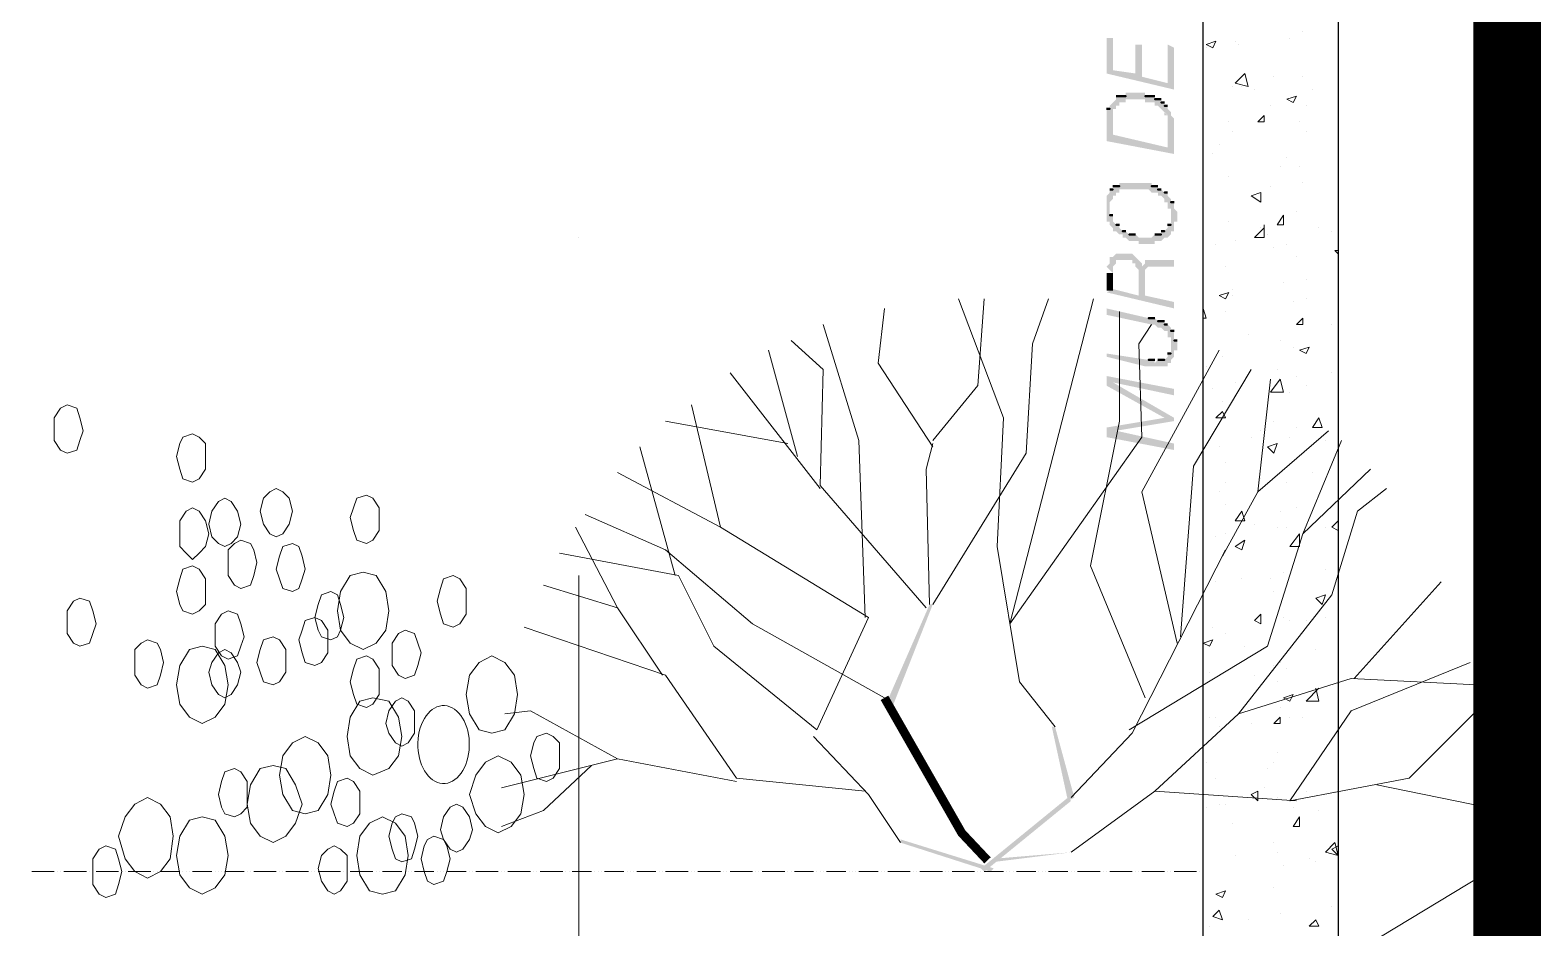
# Model space of a CAD drawing. Header units: millimetres. Extents: x 182 to 575, y -105 to 95.
# Drawn here: x 306.668 to 308.892, y 66.423 to 67.751 of the extents above; entities that cross this region are included whole.
import ezdxf

# ---------------------------------------------------------------- set-up
doc = ezdxf.new("R2010")
doc.units = ezdxf.units.MM
doc.header["$MEASUREMENT"] = 0
doc.layers.add('PDF_Geometry', color=7, linetype='Continuous')
doc.layers.add('PDF_Solid Fills', color=7, linetype='Continuous')

msp = doc.modelspace()

# ---------------------------------------------------------------- hatches: boundary and pattern name
at = {"layer": 'PDF_Solid Fills', "transparency": 33554559}
for points in [[(308.3516, 67.6729), (308.3135, 67.6824), (308.3135, 67.7301), (308.304, 67.7301), (308.304, 67.6872), (308.2707, 67.692), (308.2707, 67.7396), (308.2612, 67.7396), (308.2612, 67.6872), (308.3612, 67.6634), (308.3612, 67.7253), (308.3516, 67.7301)], [(308.3183, 67.3586), (308.3183, 67.3967), (308.3231, 67.4015), (308.3612, 67.4015), (308.3612, 67.411), (308.3183, 67.411), (308.3183, 67.4062), (308.3135, 67.4015), (308.3135, 67.4062), (308.3088, 67.411), (308.304, 67.4158), (308.2992, 67.4205), (308.2754, 67.4205), (308.2707, 67.4158), (308.2659, 67.4158), (308.2659, 67.4062), (308.2612, 67.4015), (308.2707, 67.392), (308.2707, 67.4015), (308.2754, 67.4062), (308.2754, 67.411), (308.2992, 67.411), (308.2992, 67.4062), (308.304, 67.4062), (308.304, 67.4015), (308.3088, 67.3967), (308.3088, 67.3586), (308.2707, 67.3682), (308.2612, 67.3634), (308.3612, 67.3396), (308.3612, 67.3491)], [(308.3516, 67.2539), (308.3516, 67.2586), (308.3564, 67.2586), (308.3564, 67.2634), (308.3612, 67.2681), (308.3612, 67.2777), (308.3659, 67.2777), (308.3659, 67.292), (308.3612, 67.292), (308.3612, 67.3062), (308.3564, 67.3062), (308.3564, 67.311), (308.3516, 67.3158), (308.3469, 67.3158), (308.3469, 67.3205), (308.3373, 67.3205), (308.3326, 67.3253), (308.3231, 67.3253), (308.2612, 67.3396), (308.2612, 67.3301), (308.3278, 67.3158), (308.3326, 67.3158), (308.3373, 67.311), (308.3421, 67.311), (308.3469, 67.3062), (308.3516, 67.3062), (308.3516, 67.2967), (308.3564, 67.2967), (308.3564, 67.2729), (308.3516, 67.2729), (308.3516, 67.2681), (308.3469, 67.2634), (308.3373, 67.2634), (308.3326, 67.2586), (308.3326, 67.2634), (308.3231, 67.2634), (308.2612, 67.2729), (308.2612, 67.2681), (308.3183, 67.2539)], [(308.2612, 67.2396), (308.2612, 67.2253), (308.3469, 67.1777), (308.2612, 67.1634), (308.2612, 67.1491), (308.3612, 67.1301), (308.3612, 67.1396), (308.2754, 67.1586), (308.3612, 67.1729), (308.3612, 67.1777), (308.2707, 67.2301), (308.3612, 67.211), (308.3612, 67.2205)], [(307.9326, 66.7491), (307.9421, 66.7443), (308.004, 66.9015), (307.9993, 66.9015)], [(308.204, 66.611), (308.2135, 66.6158), (308.185, 66.7205), (308.1802, 66.7205)], [(308.0897, 66.5062), (308.0945, 66.511), (308.0884, 66.5129), (308.0983, 66.521), (308.2088, 66.5348), (308.1046, 66.5261), (308.2088, 66.611), (308.204, 66.6158), (308.0807, 66.5153), (307.9564, 66.5539), (307.9564, 66.5491), (308.0757, 66.5108), (308.0802, 66.5062), (308.0829, 66.5084)]]:
    msp.add_hatch(color=256, dxfattribs=at).paths.add_polyline_path(points)
h = msp.add_hatch(color=256, dxfattribs=at)
h.paths.add_polyline_path([(308.3469, 67.6301), (308.3469, 67.6253), (308.3516, 67.6253)])
h.paths.add_polyline_path([(308.2707, 67.5967), (308.2707, 67.6348), (308.2754, 67.6348), (308.2754, 67.6396), (308.2802, 67.6396), (308.2802, 67.6443), (308.2897, 67.6443), (308.2897, 67.6491), (308.3183, 67.6491), (308.3183, 67.6443), (308.3326, 67.6443), (308.3326, 67.6396), (308.3373, 67.6396), (308.3421, 67.6348), (308.3516, 67.6253), (308.3516, 67.5777)])
h.paths.add_polyline_path([(308.2659, 67.6396), (308.2659, 67.6348), (308.2612, 67.6348), (308.2612, 67.5872), (308.3612, 67.5681), (308.3612, 67.6205), (308.3564, 67.6253), (308.3564, 67.6301), (308.3516, 67.6348), (308.3516, 67.6396), (308.3469, 67.6396), (308.3469, 67.6443), (308.3421, 67.6443), (308.3421, 67.6491), (308.3326, 67.6491), (308.3326, 67.6539), (308.3183, 67.6539), (308.3183, 67.6586), (308.2897, 67.6586), (308.2897, 67.6539), (308.2754, 67.6539), (308.2754, 67.6491), (308.2707, 67.6443)], flags=0)
h = msp.add_hatch(color=256, dxfattribs=at)
h.paths.add_polyline_path([(308.2707, 67.4586), (308.2707, 67.4539), (308.2754, 67.4539), (308.2802, 67.4491), (308.285, 67.4491), (308.285, 67.4443), (308.2897, 67.4443), (308.2945, 67.4396), (308.3088, 67.4396), (308.3088, 67.4348), (308.3326, 67.4348), (308.3326, 67.4396), (308.3421, 67.4396), (308.3469, 67.4443), (308.3516, 67.4443), (308.3564, 67.4491), (308.3564, 67.4539), (308.3612, 67.4539), (308.3612, 67.4681), (308.3659, 67.4681), (308.3659, 67.4824), (308.3612, 67.4872), (308.3612, 67.4967), (308.3564, 67.4967), (308.3564, 67.5015), (308.3516, 67.5062), (308.3516, 67.511), (308.3469, 67.511), (308.3421, 67.5158), (308.3373, 67.5158), (308.3373, 67.5205), (308.3278, 67.5205), (308.3278, 67.5253), (308.2802, 67.5253), (308.2802, 67.5205), (308.2707, 67.5205), (308.2707, 67.5158), (308.2659, 67.5158), (308.2659, 67.511), (308.2612, 67.5062), (308.2612, 67.4681), (308.2659, 67.4681), (308.2659, 67.4634)])
h.paths.add_polyline_path([(308.2802, 67.4586), (308.2802, 67.4634), (308.2754, 67.4634), (308.2707, 67.4681), (308.2707, 67.4777), (308.2659, 67.4777), (308.2659, 67.4967), (308.2707, 67.5015), (308.2707, 67.5062), (308.2754, 67.5062), (308.2754, 67.511), (308.2802, 67.511), (308.2802, 67.5158), (308.3231, 67.5158), (308.3278, 67.511), (308.3373, 67.511), (308.3373, 67.5062), (308.3421, 67.5062), (308.3469, 67.5015), (308.3469, 67.4967), (308.3516, 67.4967), (308.3516, 67.4872), (308.3564, 67.4872), (308.3564, 67.4634), (308.3516, 67.4634), (308.3516, 67.4586), (308.3469, 67.4539), (308.3421, 67.4539), (308.3421, 67.4491), (308.3326, 67.4491), (308.3278, 67.4443), (308.3088, 67.4443), (308.304, 67.4491), (308.2945, 67.4491), (308.2897, 67.4539), (308.285, 67.4539)], flags=0)

# ---------------------------------------------------------------- linework, layer by layer
at = {"layer": 'PDF_Geometry', "color": 254, "lineweight": 13, "true_color": 0xdddddd, "const_width": 0.2}
msp.add_lwpolyline([(329.3707, 71.4443), (328.6897, 71.4443), (328.6897, 71.5443), (326.2278, 71.5443), (326.2278, 71.4443), (316.685, 70.892), (316.685, 68.5586), (308.904, 68.5586), (308.904, 66.2062), (308.904, 65.5348), (307.3469, 65.5348), (307.3469, 66.2062), (304.5516, 66.2062)], dxfattribs=at)
at = {"layer": 'PDF_Geometry', "lineweight": 13}
for points in [[(305.699, 64.6158), (314.0159, 69.6443), (314.004, 69.6443), (314.0159, 69.6443)], [(307.4802, 67.4443), (307.4802, 67.4443)], [(308.004, 67.1348), (307.9231, 67.2586), (307.9326, 67.3396)], [(308.004, 67.1443), (308.0707, 67.2253), (308.0802, 67.3539)], [(308.004, 66.9015), (308.1421, 67.1253), (308.1516, 67.2872), (308.1754, 67.3539)], [(308.0993, 66.9872), (308.1088, 67.1777), (308.0421, 67.3539)], [(308.2421, 67.3539), (308.1183, 66.8729), (308.3135, 67.1491), (308.3088, 67.2872), (308.3278, 67.3158)], [(307.904, 66.8824), (307.8945, 67.1443), (307.8421, 67.3158)], [(308.3183, 66.7634), (308.2373, 66.9586), (308.2802, 67.1729), (308.2802, 67.3348)], [(307.804, 67.1205), (307.7612, 67.2777)], [(307.9945, 66.8967), (307.8373, 67.0777), (307.8421, 67.2491), (307.7945, 67.292)], [(308.3659, 66.8443), (308.3135, 67.0681), (308.4278, 67.2777)], [(308.3707, 66.8539), (308.3897, 67.1062), (308.4754, 67.2491)], [(307.8373, 67.0729), (307.704, 67.2443)], [(308.485, 67.0681), (308.504, 67.2348)], [(307.6469, 67.1967), (307.6897, 67.0158), (307.9088, 66.8824), (307.8326, 66.7158), (307.6802, 66.8396), (307.6278, 66.9443), (307.4516, 66.9777)], [(307.7897, 67.1396), (307.6088, 67.1729)], [(308.4326, 66.9729), (308.485, 67.0681), (308.5897, 67.1586)], [(308.5516, 67.0062), (308.6088, 67.1443)], [(307.6231, 66.9443), (307.5707, 67.1348)], [(307.6897, 67.0158), (307.5373, 67.0967)], [(308.2945, 66.7158), (308.4992, 66.8396), (308.5516, 67.0062), (308.6516, 67.1015)], [(308.4564, 66.7396), (308.5945, 66.9158), (308.6326, 67.0396), (308.6754, 67.0729)], [(307.9326, 66.7634), (307.7373, 66.8729), (307.6088, 66.9824), (307.4897, 67.0348)], [(307.5373, 66.8967), (307.4754, 67.0158)], [(307.4802, 65.9443), (307.4802, 66.9443)], [(307.604, 66.7967), (307.5373, 66.8967), (307.4278, 66.9301)], [(308.6278, 66.792), (308.7564, 66.9348)], [(307.904, 66.6253), (307.7135, 66.6443), (307.6088, 66.7967), (307.3993, 66.8681)], [(308.7993, 66.8158), (308.6231, 66.7443), (308.5326, 66.611), (308.7088, 66.6443), (308.8135, 66.7491)], [(308.3326, 66.6253), (308.4564, 66.7396), (308.6231, 66.792), (308.8088, 66.7824)], [(307.7135, 66.6396), (307.5373, 66.6729), (307.4088, 66.7443), (307.3707, 66.7396)], [(307.5373, 66.6729), (307.3659, 66.6301)], [(307.4992, 66.6634), (307.4278, 66.5967), (307.3659, 66.5729)], [(308.6612, 66.6348), (308.8231, 66.6015)], [(306.6707, 66.5062), (306.6754, 66.5062), (306.6802, 66.5062), (306.685, 66.5062), (306.6897, 66.5062), (306.6945, 66.5062), (306.6992, 66.5062), (306.704, 66.5062)], [(306.7088, 66.5062), (306.7088, 66.5062)], [(306.7135, 66.5062), (306.7135, 66.5062)], [(306.7183, 66.5062), (306.7231, 66.5062), (306.7278, 66.5062), (306.7326, 66.5062), (306.7373, 66.5062), (306.7421, 66.5062), (306.7469, 66.5062), (306.7516, 66.5062)], [(306.7564, 66.5062), (306.7564, 66.5062)], [(306.7612, 66.5062), (306.7612, 66.5062)], [(306.7659, 66.5062), (306.7707, 66.5062), (306.7754, 66.5062), (306.7802, 66.5062), (306.785, 66.5062), (306.7897, 66.5062), (306.7945, 66.5062), (306.7992, 66.5062)], [(306.804, 66.5062), (306.804, 66.5062)], [(306.8088, 66.5062), (306.8088, 66.5062)], [(306.8135, 66.5062), (306.8183, 66.5062), (306.8231, 66.5062), (306.8278, 66.5062), (306.8326, 66.5062), (306.8373, 66.5062), (306.8421, 66.5062), (306.8469, 66.5062)], [(306.8516, 66.5062), (306.8516, 66.5062)], [(306.8564, 66.5062), (306.8564, 66.5062)], [(306.8612, 66.5062), (306.8659, 66.5062), (306.8707, 66.5062), (306.8754, 66.5062), (306.8802, 66.5062), (306.885, 66.5062), (306.8897, 66.5062)], [(306.8945, 66.5062), (306.8945, 66.5062)], [(306.8992, 66.5062), (306.8992, 66.5062)], [(306.904, 66.5062), (306.904, 66.5062)], [(306.9088, 66.5062), (306.9135, 66.5062), (306.9183, 66.5062), (306.9231, 66.5062), (306.9278, 66.5062), (306.9326, 66.5062), (306.9373, 66.5062)], [(306.9421, 66.5062), (306.9421, 66.5062)], [(306.9469, 66.5062), (306.9469, 66.5062)], [(306.9516, 66.5062), (306.9516, 66.5062)], [(306.9564, 66.5062), (306.9612, 66.5062), (306.9659, 66.5062), (306.9707, 66.5062), (306.9754, 66.5062), (306.9802, 66.5062), (306.985, 66.5062)], [(306.9897, 66.5062), (306.9897, 66.5062)], [(306.9945, 66.5062), (306.9945, 66.5062)], [(306.9993, 66.5062), (307.004, 66.5062), (307.0088, 66.5062), (307.0135, 66.5062), (307.0183, 66.5062), (307.0231, 66.5062), (307.0278, 66.5062), (307.0326, 66.5062)], [(307.0373, 66.5062), (307.0373, 66.5062)], [(307.0421, 66.5062), (307.0421, 66.5062)], [(307.0469, 66.5062), (307.0516, 66.5062), (307.0564, 66.5062), (307.0612, 66.5062), (307.0659, 66.5062), (307.0707, 66.5062), (307.0754, 66.5062), (307.0802, 66.5062)], [(307.085, 66.5062), (307.085, 66.5062)], [(307.0897, 66.5062), (307.0897, 66.5062)], [(307.0945, 66.5062), (307.0993, 66.5062), (307.104, 66.5062), (307.1088, 66.5062), (307.1135, 66.5062), (307.1183, 66.5062), (307.1231, 66.5062), (307.1278, 66.5062)], [(307.1326, 66.5062), (307.1326, 66.5062)], [(307.1373, 66.5062), (307.1373, 66.5062)], [(307.1421, 66.5062), (307.1469, 66.5062), (307.1516, 66.5062), (307.1564, 66.5062), (307.1612, 66.5062), (307.1659, 66.5062), (307.1707, 66.5062), (307.1754, 66.5062)], [(307.1802, 66.5062), (307.1802, 66.5062)], [(307.185, 66.5062), (307.185, 66.5062)], [(307.1897, 66.5062), (307.1945, 66.5062), (307.1993, 66.5062), (307.204, 66.5062), (307.2088, 66.5062), (307.2135, 66.5062), (307.2183, 66.5062)], [(307.2231, 66.5062), (307.2231, 66.5062)], [(307.2278, 66.5062), (307.2278, 66.5062)], [(307.2326, 66.5062), (307.2326, 66.5062)], [(307.2373, 66.5062), (307.2421, 66.5062), (307.2469, 66.5062), (307.2516, 66.5062), (307.2564, 66.5062), (307.2612, 66.5062), (307.2659, 66.5062)], [(307.2707, 66.5062), (307.2707, 66.5062)], [(307.2754, 66.5062), (307.2754, 66.5062)], [(307.2802, 66.5062), (307.2802, 66.5062)], [(307.285, 66.5062), (307.2897, 66.5062), (307.2945, 66.5062), (307.2993, 66.5062), (307.304, 66.5062), (307.3088, 66.5062), (307.3135, 66.5062)], [(307.3183, 66.5062), (307.3183, 66.5062)], [(307.3231, 66.5062), (307.3231, 66.5062)], [(307.3278, 66.5062), (307.3326, 66.5062), (307.3373, 66.5062), (307.3421, 66.5062), (307.3469, 66.5062), (307.3516, 66.5062), (307.3564, 66.5062), (307.3612, 66.5062)], [(307.3659, 66.5062), (307.3659, 66.5062)], [(307.3707, 66.5062), (307.3707, 66.5062)], [(307.3754, 66.5062), (307.3802, 66.5062), (307.385, 66.5062), (307.3897, 66.5062), (307.3945, 66.5062), (307.3993, 66.5062), (307.404, 66.5062), (307.4088, 66.5062)], [(307.4135, 66.5062), (307.4135, 66.5062)], [(307.4183, 66.5062), (307.4183, 66.5062)], [(307.4231, 66.5062), (307.4278, 66.5062), (307.4326, 66.5062), (307.4373, 66.5062), (307.4421, 66.5062), (307.4469, 66.5062), (307.4516, 66.5062), (307.4564, 66.5062)], [(307.4612, 66.5062), (307.4612, 66.5062)], [(307.4659, 66.5062), (307.4659, 66.5062)], [(307.4707, 66.5062), (307.4754, 66.5062), (307.4802, 66.5062), (307.485, 66.5062), (307.4897, 66.5062), (307.4945, 66.5062), (307.4992, 66.5062)], [(307.504, 66.5062), (307.504, 66.5062)], [(307.5088, 66.5062), (307.5088, 66.5062)], [(307.5135, 66.5062), (307.5135, 66.5062)], [(307.5183, 66.5062), (307.5231, 66.5062), (307.5278, 66.5062), (307.5326, 66.5062), (307.5373, 66.5062), (307.5421, 66.5062), (307.5469, 66.5062)], [(307.5516, 66.5062), (307.5516, 66.5062)], [(307.5564, 66.5062), (307.5564, 66.5062)], [(307.5612, 66.5062), (307.5612, 66.5062)], [(307.5659, 66.5062), (307.5707, 66.5062), (307.5754, 66.5062), (307.5802, 66.5062), (307.585, 66.5062), (307.5897, 66.5062), (307.5945, 66.5062)], [(307.5992, 66.5062), (307.5992, 66.5062)], [(307.604, 66.5062), (307.604, 66.5062)], [(307.6088, 66.5062), (307.6135, 66.5062), (307.6183, 66.5062), (307.6231, 66.5062), (307.6278, 66.5062), (307.6326, 66.5062), (307.6373, 66.5062), (307.6421, 66.5062)], [(307.6469, 66.5062), (307.6469, 66.5062)], [(307.6516, 66.5062), (307.6516, 66.5062)], [(307.6564, 66.5062), (307.6612, 66.5062), (307.6659, 66.5062), (307.6707, 66.5062), (307.6754, 66.5062), (307.6802, 66.5062), (307.685, 66.5062), (307.6897, 66.5062)], [(307.6945, 66.5062), (307.6945, 66.5062)], [(307.6992, 66.5062), (307.6992, 66.5062)], [(307.704, 66.5062), (307.7088, 66.5062), (307.7135, 66.5062), (307.7183, 66.5062), (307.7231, 66.5062), (307.7278, 66.5062), (307.7326, 66.5062), (307.7373, 66.5062)], [(307.7421, 66.5062), (307.7421, 66.5062)], [(307.7469, 66.5062), (307.7469, 66.5062)], [(307.7516, 66.5062), (307.7564, 66.5062), (307.7612, 66.5062), (307.7659, 66.5062), (307.7707, 66.5062), (307.7754, 66.5062), (307.7802, 66.5062), (307.785, 66.5062)], [(307.7897, 66.5062), (307.7897, 66.5062)], [(307.7945, 66.5062), (307.7945, 66.5062)], [(307.7993, 66.5062), (307.804, 66.5062), (307.8088, 66.5062), (307.8135, 66.5062), (307.8183, 66.5062), (307.8231, 66.5062), (307.8278, 66.5062)], [(307.8326, 66.5062), (307.8326, 66.5062)], [(307.8373, 66.5062), (307.8373, 66.5062)], [(307.8421, 66.5062), (307.8421, 66.5062)], [(307.8469, 66.5062), (307.8516, 66.5062), (307.8564, 66.5062), (307.8612, 66.5062), (307.8659, 66.5062), (307.8707, 66.5062), (307.8754, 66.5062)], [(307.8802, 66.5062), (307.8802, 66.5062)], [(307.885, 66.5062), (307.885, 66.5062)], [(307.8897, 66.5062), (307.8897, 66.5062)], [(307.8945, 66.5062), (307.8993, 66.5062), (307.904, 66.5062), (307.9088, 66.5062), (307.9135, 66.5062), (307.9183, 66.5062), (307.9231, 66.5062)], [(307.9278, 66.5062), (307.9278, 66.5062)], [(307.9326, 66.5062), (307.9326, 66.5062)], [(307.9373, 66.5062), (307.9421, 66.5062), (307.9469, 66.5062), (307.9516, 66.5062), (307.9564, 66.5062), (307.9612, 66.5062), (307.9659, 66.5062), (307.9707, 66.5062)], [(307.9754, 66.5062), (307.9754, 66.5062)], [(307.9802, 66.5062), (307.9802, 66.5062)], [(307.985, 66.5062), (307.9897, 66.5062), (307.9945, 66.5062), (307.9993, 66.5062), (308.004, 66.5062), (308.0088, 66.5062), (308.0135, 66.5062), (308.0183, 66.5062)], [(308.0231, 66.5062), (308.0231, 66.5062)], [(308.0278, 66.5062), (308.0278, 66.5062)], [(308.0326, 66.5062), (308.0373, 66.5062), (308.0421, 66.5062), (308.0469, 66.5062), (308.0516, 66.5062), (308.0564, 66.5062), (308.0612, 66.5062), (308.0659, 66.5062)], [(308.0707, 66.5062), (308.0707, 66.5062)], [(308.0754, 66.5062), (308.0754, 66.5062)], [(308.0802, 66.5062), (308.085, 66.5062), (308.0897, 66.5062), (308.0945, 66.5062), (308.0993, 66.5062), (308.104, 66.5062), (308.1088, 66.5062)], [(308.1135, 66.5062), (308.1135, 66.5062)], [(308.1183, 66.5062), (308.1183, 66.5062)], [(308.1231, 66.5062), (308.1231, 66.5062)], [(308.1278, 66.5062), (308.1326, 66.5062), (308.1373, 66.5062), (308.1421, 66.5062), (308.1469, 66.5062), (308.1516, 66.5062), (308.1564, 66.5062)], [(308.1612, 66.5062), (308.1612, 66.5062)], [(308.1659, 66.5062), (308.1659, 66.5062)], [(308.1707, 66.5062), (308.1707, 66.5062)], [(308.1754, 66.5062), (308.1802, 66.5062), (308.185, 66.5062), (308.1897, 66.5062), (308.1945, 66.5062), (308.1993, 66.5062), (308.204, 66.5062)], [(308.2088, 66.5062), (308.2088, 66.5062)], [(308.2135, 66.5062), (308.2135, 66.5062)], [(308.2183, 66.5062), (308.2231, 66.5062), (308.2278, 66.5062), (308.2326, 66.5062), (308.2373, 66.5062), (308.2421, 66.5062), (308.2469, 66.5062), (308.2516, 66.5062)], [(308.2564, 66.5062), (308.2564, 66.5062)], [(308.2612, 66.5062), (308.2612, 66.5062)], [(308.2659, 66.5062), (308.2707, 66.5062), (308.2754, 66.5062), (308.2802, 66.5062), (308.285, 66.5062), (308.2897, 66.5062), (308.2945, 66.5062), (308.2992, 66.5062)], [(308.304, 66.5062), (308.304, 66.5062)], [(308.3088, 66.5062), (308.3088, 66.5062)], [(308.3135, 66.5062), (308.3183, 66.5062), (308.3231, 66.5062), (308.3278, 66.5062), (308.3326, 66.5062), (308.3373, 66.5062), (308.3421, 66.5062), (308.3469, 66.5062)], [(308.3516, 66.5062), (308.3516, 66.5062)], [(308.3564, 66.5062), (308.3564, 66.5062)], [(308.3612, 66.5062), (308.3659, 66.5062), (308.3707, 66.5062), (308.3754, 66.5062), (308.3802, 66.5062), (308.385, 66.5062), (308.3897, 66.5062), (308.3945, 66.5062)], [(308.3992, 66.5062), (308.3992, 66.5062)], [(308.404, 66.5062), (308.404, 66.5062)]]:
    msp.add_lwpolyline(points, dxfattribs=at)
at = {"layer": 'PDF_Geometry', "lineweight": 25}
msp.add_lwpolyline([(308.404, 69.4062), (308.604, 69.4062), (308.604, 65.8062), (307.7183, 65.8062), (307.7183, 66.0062), (308.404, 66.0062), (308.404, 69.4062), (308.604, 69.4062)], dxfattribs=at)
at = {"layer": 'PDF_Geometry', "lineweight": 20}
for points in [[(308.5326, 67.7396), (308.5326, 67.7396)], [(308.5516, 67.7491), (308.5516, 67.7491)], [(308.4088, 67.7253), (308.4088, 67.7253)], [(308.4516, 67.7348), (308.4516, 67.7348)], [(308.4564, 67.7301), (308.4564, 67.7301)], [(308.5088, 67.6824), (308.5088, 67.6824)], [(308.5516, 67.6824), (308.5516, 67.6824)], [(308.404, 67.6539), (308.404, 67.6539)], [(308.4469, 67.6681), (308.4469, 67.6681)], [(308.4612, 67.6681), (308.4612, 67.6681)], [(308.4802, 67.6634), (308.4802, 67.6634)], [(308.5659, 67.6634), (308.5659, 67.6634)], [(308.504, 67.6396), (308.504, 67.6396)], [(308.5564, 67.6396), (308.5564, 67.6396)], [(308.4421, 67.6158), (308.4421, 67.6158)], [(308.5469, 67.6158), (308.5469, 67.6158)], [(308.604, 67.6062), (308.604, 67.6062)], [(308.4278, 67.5824), (308.4278, 67.5824)], [(308.4469, 67.6015), (308.4469, 67.6015)], [(308.5564, 67.6015), (308.5564, 67.6015)], [(308.4183, 67.5681), (308.4183, 67.5681)], [(308.5278, 67.5634), (308.5278, 67.5634)], [(308.5183, 67.5491), (308.5183, 67.5491)], [(308.5469, 67.5491), (308.5469, 67.5491)], [(308.4421, 67.5348), (308.4421, 67.5348)], [(308.504, 67.5205), (308.504, 67.5205)], [(308.5516, 67.5253), (308.5516, 67.5253)], [(308.5421, 67.4824), (308.5421, 67.4824)], [(308.4421, 67.4681), (308.4421, 67.4681)], [(308.4945, 67.4634), (308.4945, 67.4443), (308.4802, 67.4443), (308.4945, 67.4586)], [(308.4897, 67.4586), (308.4897, 67.4586)], [(308.4992, 67.4491), (308.4992, 67.4491)], [(308.5754, 67.4586), (308.5754, 67.4586)], [(308.5945, 67.4539), (308.5945, 67.4539)], [(308.4231, 67.4348), (308.4231, 67.4348)], [(308.4516, 67.4396), (308.4516, 67.4396)], [(308.5088, 67.4301), (308.5088, 67.4301)], [(308.5278, 67.4348), (308.5278, 67.4348)], [(308.5421, 67.4158), (308.5421, 67.4158)], [(308.604, 67.4205), (308.5992, 67.4253), (308.604, 67.4253)], [(308.4373, 67.4015), (308.4373, 67.4015)], [(308.5564, 67.3824), (308.5564, 67.3824)], [(308.4421, 67.3634), (308.4421, 67.3634)], [(308.4469, 67.3682), (308.4469, 67.3682)], [(308.5231, 67.3777), (308.5231, 67.3777)], [(308.404, 67.3396), (308.404, 67.3396)], [(308.404, 67.3253), (308.4088, 67.3253), (308.404, 67.3396)], [(308.4469, 67.3586), (308.4469, 67.3586)], [(308.5373, 67.3491), (308.5373, 67.3491)], [(308.5564, 67.3539), (308.5564, 67.3539)], [(308.4373, 67.3348), (308.4373, 67.3348)], [(308.5945, 67.3158), (308.5945, 67.3158)], [(308.4707, 67.3015), (308.4707, 67.3015)], [(308.5183, 67.292), (308.5183, 67.292)], [(308.5373, 67.2824), (308.5373, 67.2824)], [(308.4088, 67.2539), (308.4088, 67.2539)], [(308.4326, 67.2681), (308.4326, 67.2681)], [(308.5135, 67.2491), (308.5135, 67.2491)], [(308.4516, 67.2301), (308.4516, 67.2301)], [(308.5421, 67.2396), (308.5421, 67.2396)], [(308.5945, 67.2443), (308.5945, 67.2443)], [(308.4183, 67.2205), (308.4183, 67.2205)], [(308.5326, 67.2158), (308.5326, 67.2158)], [(308.5564, 67.2253), (308.5564, 67.2253)], [(308.4326, 67.2015), (308.4326, 67.2015)], [(308.5088, 67.1729), (308.5088, 67.1729)], [(308.5421, 67.1634), (308.5421, 67.1634)], [(308.4754, 67.1491), (308.4754, 67.1491)], [(308.4897, 67.1586), (308.4897, 67.1586)], [(308.5326, 67.1491), (308.5326, 67.1491)], [(308.585, 67.1443), (308.585, 67.1443)], [(308.4278, 67.1348), (308.4278, 67.1348)], [(308.5564, 67.1301), (308.5564, 67.1301)], [(308.4373, 67.111), (308.4373, 67.111)], [(308.5659, 67.0967), (308.5659, 67.0967)], [(308.4373, 67.0824), (308.4373, 67.0824)], [(308.4897, 67.0872), (308.4897, 67.0872)], [(308.5278, 67.0824), (308.5278, 67.0824)], [(308.4278, 67.0681), (308.4278, 67.0681)], [(308.4373, 67.0491), (308.4373, 67.0491)], [(308.5183, 67.0396), (308.5183, 67.0396)], [(308.5421, 67.0443), (308.5421, 67.0443)], [(308.4373, 67.0062), (308.4373, 67.0062)], [(308.4802, 67.0205), (308.4802, 67.0205)], [(308.5135, 67.0158), (308.5135, 67.0158)], [(308.5278, 67.0158), (308.5278, 67.0158)], [(308.585, 67.0158), (308.585, 67.0158)], [(308.604, 67.011), (308.5945, 67.0158), (308.604, 67.0253)], [(308.604, 67.0253), (308.604, 67.0253)], [(308.4231, 67.0015), (308.4231, 67.0015)], [(308.4612, 66.9396), (308.4612, 66.9396)], [(308.504, 66.9396), (308.504, 66.9396)], [(308.5231, 66.9491), (308.5231, 66.9491)], [(308.585, 66.9539), (308.585, 66.9539)], [(308.4231, 66.9348), (308.4231, 66.9348)], [(308.5088, 66.9205), (308.5088, 66.9205)], [(308.5231, 66.8824), (308.5231, 66.8824)], [(308.5326, 66.8777), (308.5326, 66.8777)], [(308.5564, 66.8777), (308.5564, 66.8777)], [(308.585, 66.8824), (308.585, 66.8824)], [(308.404, 66.8586), (308.404, 66.8586)], [(308.4183, 66.8681), (308.4183, 66.8681)], [(308.4373, 66.8586), (308.4373, 66.8586)], [(308.4659, 66.8396), (308.4659, 66.8396)], [(308.5707, 66.8348), (308.5707, 66.8348)], [(308.5088, 66.811), (308.5088, 66.811)], [(308.5183, 66.8158), (308.5183, 66.8158)], [(308.5278, 66.8062), (308.5278, 66.8062)], [(308.4135, 66.8015), (308.4135, 66.8015)], [(308.4802, 66.7967), (308.4802, 66.7967)], [(308.5135, 66.7872), (308.5135, 66.7872)], [(308.5707, 66.7777), (308.5754, 66.7586), (308.5564, 66.7586), (308.5754, 66.7777)], [(308.5183, 66.7491), (308.5183, 66.7491)], [(308.4135, 66.7348), (308.4135, 66.7348)], [(308.4231, 66.7348), (308.4231, 66.7348)], [(308.4278, 66.7205), (308.4278, 66.7205)], [(308.4754, 66.7253), (308.4754, 66.7253)], [(308.5326, 66.7348), (308.5326, 66.7348)], [(308.5516, 66.7348), (308.5516, 66.7348)], [(308.5135, 66.6824), (308.5135, 66.6824)], [(308.4088, 66.6681), (308.4088, 66.6681)], [(308.4992, 66.6586), (308.4992, 66.6586)], [(308.5088, 66.6681), (308.5088, 66.6681)], [(308.4231, 66.6443), (308.4231, 66.6443)], [(308.4945, 66.6301), (308.4945, 66.6301)], [(308.4278, 66.6062), (308.4278, 66.6062)], [(308.4373, 66.6062), (308.4373, 66.6062)], [(308.5135, 66.6158), (308.5135, 66.6158)], [(308.5564, 66.6253), (308.5564, 66.6253)], [(308.5992, 66.6253), (308.5992, 66.6253)], [(308.4088, 66.6015), (308.4088, 66.6015)], [(308.5373, 66.6015), (308.5373, 66.6015)], [(308.5754, 66.5967), (308.5754, 66.5967)], [(308.4469, 66.5777), (308.4469, 66.5777)], [(308.5088, 66.5491), (308.5088, 66.5491)], [(308.604, 66.5396), (308.604, 66.5301), (308.5945, 66.5396), (308.604, 66.5443)], [(308.404, 66.5348), (308.404, 66.5348)], [(308.4516, 66.5301), (308.4516, 66.5301)], [(308.5135, 66.5348), (308.5135, 66.5348)], [(308.5231, 66.5158), (308.5231, 66.5158)], [(308.5612, 66.5253), (308.5612, 66.5253)], [(308.5707, 66.5205), (308.5707, 66.5205)], [(308.5088, 66.4824), (308.5088, 66.4824)], [(308.5945, 66.4539), (308.5945, 66.4539)], [(308.4135, 66.4253), (308.4135, 66.4253)], [(308.4707, 66.4348), (308.4707, 66.4348)], [(308.5183, 66.4443), (308.5183, 66.4443)], [(308.604, 66.4301), (308.604, 66.4301)]]:
    msp.add_lwpolyline(points, dxfattribs=at)
for points in [[(308.4231, 67.7348), (308.4183, 67.7253), (308.4088, 67.7301)], [(308.4707, 67.6681), (308.4516, 67.6729), (308.4659, 67.6872)], [(308.5421, 67.6539), (308.5373, 67.6443), (308.5278, 67.6491)], [(308.4945, 67.6253), (308.4945, 67.6158), (308.485, 67.6158)], [(308.4897, 67.511), (308.4897, 67.4967), (308.4754, 67.5062)], [(308.5231, 67.4777), (308.5231, 67.4634), (308.5135, 67.4634)], [(308.4421, 67.3634), (308.4373, 67.3539), (308.4278, 67.3586)], [(308.5516, 67.3253), (308.5516, 67.3158), (308.5421, 67.3158)], [(308.5612, 67.2824), (308.5564, 67.2729), (308.5469, 67.2777)], [(308.5231, 67.2158), (308.504, 67.2158), (308.5183, 67.2348)], [(308.4326, 67.1872), (308.4373, 67.1777), (308.4231, 67.1777)], [(308.5754, 67.1777), (308.5802, 67.1634), (308.5659, 67.1634)], [(308.5135, 67.1396), (308.5088, 67.1253), (308.4992, 67.1348)], [(308.4612, 67.0396), (308.4659, 67.0253), (308.4516, 67.0253)], [(308.5469, 66.9872), (308.5326, 66.9872), (308.5469, 67.0062)], [(308.4659, 66.9967), (308.4612, 66.9824), (308.4516, 66.9872)], [(308.585, 66.9158), (308.5802, 66.9015), (308.5707, 66.911)], [(308.4897, 66.8872), (308.4897, 66.8729), (308.4802, 66.8777)], [(308.4183, 66.8491), (308.4135, 66.8396), (308.404, 66.8443)], [(308.5373, 66.7681), (308.5326, 66.7586), (308.5231, 66.7634)], [(308.5183, 66.7348), (308.5183, 66.7253), (308.5088, 66.7253)], [(308.485, 66.6253), (308.485, 66.611), (308.4754, 66.6205)], [(308.5469, 66.5872), (308.5469, 66.5729), (308.5373, 66.5729)], [(308.604, 66.5301), (308.585, 66.5348), (308.5992, 66.5491)], [(308.4373, 66.4777), (308.4326, 66.4681), (308.4231, 66.4729)], [(308.4278, 66.4491), (308.4326, 66.4348), (308.4183, 66.4396)], [(308.5707, 66.4348), (308.5754, 66.4253), (308.5612, 66.4253)]]:
    msp.add_lwpolyline(points, close=True, dxfattribs=at)
at = {"layer": 'PDF_Geometry', "lineweight": 40}
for points in [[(308.2754, 67.6539), (308.2897, 67.6539), (308.2754, 67.6539)], [(308.3326, 67.6539), (308.3183, 67.6539), (308.3326, 67.6539)], [(308.3421, 67.6491), (308.3326, 67.6491), (308.3421, 67.6491)], [(308.2612, 67.6348), (308.2659, 67.6348), (308.2612, 67.6348)], [(308.3469, 67.6443), (308.3421, 67.6443), (308.3469, 67.6443)], [(308.3516, 67.6396), (308.3469, 67.6396), (308.3516, 67.6396)], [(308.2659, 67.5158), (308.2707, 67.5158), (308.2659, 67.5158)], [(308.2707, 67.5205), (308.2802, 67.5205), (308.2707, 67.5205)], [(308.3373, 67.5205), (308.3278, 67.5205), (308.3373, 67.5205)], [(308.3421, 67.5158), (308.3373, 67.5158), (308.3421, 67.5158)], [(308.3516, 67.511), (308.3469, 67.511), (308.3516, 67.511)], [(308.3612, 67.4967), (308.3564, 67.4967), (308.3612, 67.4967)], [(308.2707, 67.4777), (308.2659, 67.4777), (308.2707, 67.4777)], [(308.2802, 67.4634), (308.2754, 67.4634), (308.2802, 67.4634)], [(308.2897, 67.4539), (308.285, 67.4539), (308.2897, 67.4539)], [(308.304, 67.4491), (308.2945, 67.4491), (308.304, 67.4491)], [(308.3326, 67.4491), (308.3421, 67.4491), (308.3326, 67.4491)], [(308.3421, 67.4539), (308.3469, 67.4539), (308.3421, 67.4539)], [(308.3516, 67.4634), (308.3564, 67.4634), (308.3516, 67.4634)], [(308.3326, 67.3253), (308.3231, 67.3253), (308.3326, 67.3253)], [(308.3469, 67.3205), (308.3373, 67.3205), (308.3469, 67.3205)], [(308.3516, 67.3158), (308.3469, 67.3158), (308.3516, 67.3158)], [(308.3612, 67.3062), (308.3564, 67.3062), (308.3612, 67.3062)], [(308.3516, 67.2729), (308.3564, 67.2729), (308.3516, 67.2729)], [(308.3659, 67.292), (308.3612, 67.292), (308.3659, 67.292)], [(308.3326, 67.2634), (308.3231, 67.2634), (308.3326, 67.2634)], [(308.3373, 67.2634), (308.3469, 67.2634), (308.3373, 67.2634)]]:
    msp.add_lwpolyline(points, dxfattribs=at)
msp.add_lwpolyline([(308.2659, 67.3967, 0, 0, 0), (308.2659, 67.392, 0.00953, 0.00953, 0), (308.2659, 67.3658, 0, 0, 0)], format="xyseb", dxfattribs=at)
at = {"layer": 'PDF_Geometry', "lineweight": 13}
for points in [[(306.704, 67.1586), (306.704, 67.1777), (306.7135, 67.192), (306.7231, 67.1967), (306.7373, 67.192), (306.7421, 67.1777), (306.7469, 67.1586), (306.7421, 67.1443), (306.7373, 67.1301), (306.7231, 67.1253), (306.7135, 67.1301), (306.704, 67.1443)], [(306.885, 67.1205), (306.8897, 67.1396), (306.8945, 67.1491), (306.9088, 67.1539), (306.9183, 67.1491), (306.9278, 67.1396), (306.9278, 67.1205), (306.9278, 67.1015), (306.9183, 67.0872), (306.9088, 67.0824), (306.8945, 67.0872), (306.8897, 67.1015)], [(307.0088, 67.0396), (307.0135, 67.0586), (307.0231, 67.0681), (307.0326, 67.0729), (307.0421, 67.0681), (307.0516, 67.0586), (307.0564, 67.0396), (307.0516, 67.0205), (307.0421, 67.0062), (307.0326, 67.0015), (307.0231, 67.0062), (307.0135, 67.0205)], [(306.9326, 67.0205), (306.9373, 67.0396), (306.9469, 67.0539), (306.9564, 67.0586), (306.9659, 67.0539), (306.9754, 67.0396), (306.9802, 67.0205), (306.9754, 67.0015), (306.9659, 66.992), (306.9564, 66.9872), (306.9469, 66.992), (306.9373, 67.0015)], [(307.1421, 67.0301), (307.1469, 67.0443), (307.1516, 67.0586), (307.1659, 67.0634), (307.1754, 67.0586), (307.185, 67.0443), (307.185, 67.0301), (307.185, 67.011), (307.1754, 66.9967), (307.1659, 66.992), (307.1516, 66.9967), (307.1469, 67.011)], [(306.8897, 67.0062), (306.8897, 67.0253), (306.8992, 67.0396), (306.9088, 67.0443), (306.9183, 67.0396), (306.9278, 67.0253), (306.9326, 67.0062), (306.9278, 66.9872), (306.9183, 66.9777), (306.9088, 66.9682), (306.8992, 66.9777), (306.8897, 66.9872)], [(306.9612, 66.9634), (306.9612, 66.9824), (306.9707, 66.992), (306.9802, 66.9967), (306.9945, 66.992), (306.9993, 66.9824), (307.004, 66.9634), (306.9993, 66.9443), (306.9945, 66.9301), (306.9802, 66.9253), (306.9707, 66.9301), (306.9612, 66.9443)], [(307.0326, 66.9539), (307.0373, 66.9729), (307.0421, 66.9872), (307.0564, 66.992), (307.0659, 66.9872), (307.0707, 66.9729), (307.0754, 66.9539), (307.0707, 66.9396), (307.0659, 66.9253), (307.0564, 66.9205), (307.0421, 66.9253), (307.0373, 66.9396)], [(306.885, 66.9205), (306.8897, 66.9396), (306.8945, 66.9539), (306.9088, 66.9586), (306.9183, 66.9539), (306.9278, 66.9396), (306.9278, 66.9205), (306.9278, 66.9015), (306.9183, 66.892), (306.9088, 66.8872), (306.8945, 66.892), (306.8897, 66.9015)], [(307.1231, 66.892), (307.1278, 66.9205), (307.1421, 66.9443), (307.1612, 66.9491), (307.1802, 66.9443), (307.1945, 66.9205), (307.1993, 66.892), (307.1945, 66.8634), (307.1802, 66.8443), (307.1612, 66.8348), (307.1421, 66.8443), (307.1278, 66.8634)], [(307.2707, 66.9062), (307.2754, 66.9253), (307.2802, 66.9396), (307.2945, 66.9443), (307.304, 66.9396), (307.3135, 66.9253), (307.3135, 66.9062), (307.3135, 66.8872), (307.304, 66.8729), (307.2945, 66.8681), (307.2802, 66.8729), (307.2754, 66.8872)], [(307.0897, 66.8824), (307.0945, 66.9015), (307.0993, 66.9158), (307.1135, 66.9205), (307.1231, 66.9158), (307.1278, 66.9015), (307.1326, 66.8824), (307.1278, 66.8634), (307.1231, 66.8539), (307.1135, 66.8491), (307.0993, 66.8539), (307.0945, 66.8634)], [(306.7231, 66.8729), (306.7231, 66.892), (306.7326, 66.9062), (306.7421, 66.911), (306.7564, 66.9062), (306.7612, 66.892), (306.7659, 66.8729), (306.7612, 66.8586), (306.7564, 66.8443), (306.7421, 66.8396), (306.7326, 66.8443), (306.7231, 66.8586)], [(306.9421, 66.8539), (306.9421, 66.8729), (306.9516, 66.8872), (306.9612, 66.892), (306.9754, 66.8872), (306.9802, 66.8729), (306.985, 66.8539), (306.9802, 66.8396), (306.9754, 66.8253), (306.9612, 66.8205), (306.9516, 66.8253), (306.9421, 66.8396)], [(307.0659, 66.8491), (307.0707, 66.8634), (307.0754, 66.8777), (307.0897, 66.8824), (307.0993, 66.8777), (307.1088, 66.8634), (307.1088, 66.8491), (307.1088, 66.8301), (307.0993, 66.8158), (307.0897, 66.811), (307.0754, 66.8158), (307.0707, 66.8301)], [(306.8231, 66.8158), (306.8231, 66.8348), (306.8326, 66.8443), (306.8421, 66.8491), (306.8564, 66.8443), (306.8612, 66.8348), (306.8659, 66.8158), (306.8612, 66.7967), (306.8564, 66.7824), (306.8421, 66.7777), (306.8326, 66.7824), (306.8231, 66.7967)], [(307.004, 66.8158), (307.0088, 66.8348), (307.0135, 66.8491), (307.0278, 66.8539), (307.0373, 66.8491), (307.0469, 66.8348), (307.0469, 66.8158), (307.0469, 66.8015), (307.0373, 66.7872), (307.0278, 66.7824), (307.0135, 66.7872), (307.0088, 66.8015)], [(307.204, 66.8301), (307.204, 66.8443), (307.2135, 66.8586), (307.2231, 66.8634), (307.2373, 66.8586), (307.2421, 66.8443), (307.2469, 66.8301), (307.2421, 66.811), (307.2373, 66.7967), (307.2231, 66.792), (307.2135, 66.7967), (307.204, 66.811)], [(306.885, 66.7824), (306.8897, 66.811), (306.904, 66.8348), (306.9231, 66.8396), (306.9421, 66.8348), (306.9564, 66.811), (306.9612, 66.7824), (306.9564, 66.7539), (306.9421, 66.7348), (306.9231, 66.7253), (306.904, 66.7348), (306.8897, 66.7539)], [(306.9326, 66.8015), (306.9373, 66.8158), (306.9469, 66.8301), (306.9564, 66.8348), (306.9659, 66.8301), (306.9754, 66.8158), (306.9802, 66.8015), (306.9754, 66.7824), (306.9659, 66.7681), (306.9564, 66.7634), (306.9469, 66.7681), (306.9373, 66.7824)], [(307.1421, 66.7872), (307.1469, 66.8062), (307.1516, 66.8205), (307.1659, 66.8253), (307.1754, 66.8205), (307.185, 66.8062), (307.185, 66.7872), (307.185, 66.7681), (307.1754, 66.7539), (307.1659, 66.7491), (307.1516, 66.7539), (307.1469, 66.7681)], [(307.3135, 66.7681), (307.3183, 66.7967), (307.3326, 66.8158), (307.3516, 66.8253), (307.3707, 66.8158), (307.385, 66.7967), (307.3897, 66.7681), (307.385, 66.7396), (307.3707, 66.7158), (307.3516, 66.711), (307.3326, 66.7158), (307.3183, 66.7396)], [(307.1373, 66.7062), (307.1421, 66.7348), (307.1564, 66.7586), (307.1754, 66.7634), (307.1993, 66.7586), (307.2135, 66.7348), (307.2183, 66.7062), (307.2135, 66.6777), (307.1993, 66.6586), (307.1754, 66.6491), (307.1564, 66.6586), (307.1421, 66.6777)], [(307.1945, 66.7253), (307.1993, 66.7443), (307.2088, 66.7586), (307.2183, 66.7634), (307.2278, 66.7586), (307.2373, 66.7443), (307.2373, 66.7253), (307.2373, 66.711), (307.2278, 66.6967), (307.2183, 66.692), (307.2088, 66.6967), (307.1993, 66.711)], [(307.0373, 66.6491), (307.0421, 66.6777), (307.0564, 66.6967), (307.0754, 66.7062), (307.0945, 66.6967), (307.1088, 66.6777), (307.1135, 66.6491), (307.1088, 66.6205), (307.0945, 66.5967), (307.0754, 66.592), (307.0564, 66.5967), (307.0421, 66.6205)], [(307.4088, 66.6777), (307.4135, 66.6967), (307.4183, 66.7062), (307.4326, 66.711), (307.4421, 66.7062), (307.4516, 66.6967), (307.4516, 66.6777), (307.4516, 66.6586), (307.4421, 66.6443), (307.4326, 66.6396), (307.4183, 66.6443), (307.4135, 66.6586)], [(307.3183, 66.6205), (307.3278, 66.6491), (307.3421, 66.6681), (307.3612, 66.6777), (307.3802, 66.6681), (307.3945, 66.6491), (307.3993, 66.6205), (307.3945, 66.592), (307.3802, 66.5729), (307.3612, 66.5634), (307.3421, 66.5729), (307.3278, 66.592)], [(306.9469, 66.6205), (306.9516, 66.6396), (306.9564, 66.6539), (306.9707, 66.6586), (306.9802, 66.6539), (306.9897, 66.6396), (306.9897, 66.6205), (306.9897, 66.6015), (306.9802, 66.592), (306.9707, 66.5872), (306.9564, 66.592), (306.9516, 66.6015)], [(306.9897, 66.6062), (306.9945, 66.6348), (307.0088, 66.6586), (307.0278, 66.6634), (307.0469, 66.6586), (307.0612, 66.6348), (307.0707, 66.6062), (307.0612, 66.5777), (307.0469, 66.5586), (307.0278, 66.5491), (307.0088, 66.5586), (306.9945, 66.5777)], [(307.1135, 66.6062), (307.1183, 66.6253), (307.1231, 66.6396), (307.1373, 66.6443), (307.1469, 66.6396), (307.1564, 66.6253), (307.1564, 66.6062), (307.1564, 66.592), (307.1469, 66.5777), (307.1373, 66.5729), (307.1231, 66.5777), (307.1183, 66.592)], [(306.7992, 66.5586), (306.8088, 66.5872), (306.8231, 66.6062), (306.8421, 66.6158), (306.8612, 66.6062), (306.8754, 66.5872), (306.8802, 66.5586), (306.8754, 66.5253), (306.8612, 66.5062), (306.8421, 66.4967), (306.8231, 66.5062), (306.8088, 66.5253)], [(307.2754, 66.5682), (307.2802, 66.5872), (307.2897, 66.6015), (307.2993, 66.6062), (307.3088, 66.6015), (307.3183, 66.5872), (307.3231, 66.5682), (307.3183, 66.5539), (307.3088, 66.5396), (307.2993, 66.5348), (307.2897, 66.5396), (307.2802, 66.5539)], [(306.885, 66.5301), (306.8897, 66.5586), (306.904, 66.5824), (306.9231, 66.5872), (306.9421, 66.5824), (306.9564, 66.5586), (306.9612, 66.5301), (306.9564, 66.5015), (306.9421, 66.4824), (306.9231, 66.4729), (306.904, 66.4824), (306.8897, 66.5015)], [(307.1516, 66.5301), (307.1564, 66.5586), (307.1707, 66.5777), (307.1897, 66.5872), (307.2088, 66.5777), (307.2231, 66.5586), (307.2278, 66.5301), (307.2231, 66.5015), (307.2088, 66.4777), (307.1897, 66.4729), (307.1707, 66.4777), (307.1564, 66.5015)], [(307.1993, 66.5586), (307.204, 66.5777), (307.2088, 66.5872), (307.2183, 66.592), (307.2326, 66.5872), (307.2373, 66.5777), (307.2421, 66.5586), (307.2373, 66.5396), (307.2326, 66.5253), (307.2183, 66.5205), (307.2088, 66.5253), (307.204, 66.5396)], [(306.7612, 66.5062), (306.7612, 66.5253), (306.7707, 66.5396), (306.7802, 66.5443), (306.7945, 66.5396), (306.7992, 66.5253), (306.804, 66.5062), (306.7992, 66.4872), (306.7945, 66.4729), (306.7802, 66.4681), (306.7707, 66.4729), (306.7612, 66.4872)], [(307.0945, 66.511), (307.0993, 66.5301), (307.1088, 66.5396), (307.1183, 66.5443), (307.1278, 66.5396), (307.1373, 66.5301), (307.1373, 66.511), (307.1373, 66.492), (307.1278, 66.4777), (307.1183, 66.4729), (307.1088, 66.4777), (307.0993, 66.492)], [(307.2469, 66.5253), (307.2516, 66.5443), (307.2564, 66.5539), (307.2659, 66.5586), (307.2802, 66.5539), (307.285, 66.5443), (307.2897, 66.5253), (307.285, 66.5062), (307.2802, 66.492), (307.2659, 66.4872), (307.2564, 66.492), (307.2516, 66.5062)]]:
    msp.add_lwpolyline(points, close=True, dxfattribs=at)
at = {"layer": 'PDF_Geometry', "lineweight": 0}
for points in [[(307.9993, 66.9015), (307.9945, 67.1015), (308.004, 67.1396)], [(308.185, 66.7205), (308.1326, 66.7872), (308.0993, 66.9872)], [(308.2088, 66.6158), (308.2992, 66.711), (308.4373, 66.9824)], [(307.9564, 66.5491), (307.9088, 66.6205), (307.8278, 66.7062)], [(308.2088, 66.5348), (308.3326, 66.6253), (308.5421, 66.611)]]:
    msp.add_lwpolyline(points, dxfattribs=at)
at = {"layer": 'PDF_Geometry', "lineweight": 0, "const_width": 0.013}
msp.add_lwpolyline([(308.085, 66.5229), (308.0469, 66.5634), (307.9326, 66.7634)], dxfattribs=at)
at = {"layer": 'PDF_Geometry', "lineweight": 13}
msp.add_ellipse((307.2802, 66.6943), major_axis=(0, 0.0577), ratio=0.660585, start_param=1.529494451139455, end_param=7.812679758319041, dxfattribs=at)

doc.saveas('drawing.dxf')
